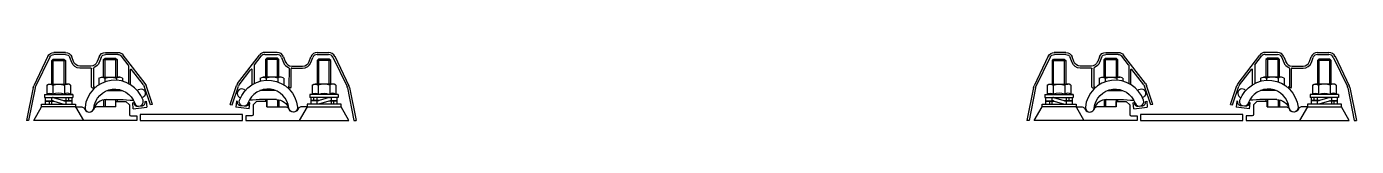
# Model space of a CAD drawing. Header units: metres. Extents: x -1 to 17, y -1 to 366.
# Drawn here: x -0.242 to 1.712, y 40 to 40.1 of the extents above; entities that cross this region are included whole.
import ezdxf

# ---------------------------------------------------------------- set-up
doc = ezdxf.new("R2010")
doc.units = ezdxf.units.M

# ---------------------------------------------------------------- blocks, each defined once
blk = doc.blocks.new('SSB_SSB-BEVESTIGING_DWARSLIGGER_GROEFRAIL_CONSTRUCTIEWERK_2-D')
for p, q in [((-0.185, 0.1001), (-0.2018, 0.1001)), ((-0.1261, 0.1001), (-0.108, 0.1001)), ((0.1261, 0.1001), (0.108, 0.1001)), ((0.185, 0.1001), (0.2018, 0.1001)), ((1.2849, 0.1001), (1.2681, 0.1001)), ((1.3438, 0.1001), (1.3619, 0.1001)), ((1.5961, 0.1001), (1.5779, 0.1001)), ((1.655, 0.1001), (1.6717, 0.1001)), ((-0.2108, 0.0944), (-0.2315, 0.0512)), ((-0.2081, 0.0931), (-0.2288, 0.0499)), ((-0.2048, 0.088), (-0.2028, 0.09)), ((-0.2048, 0.088), (-0.1848, 0.088)), ((-0.2048, 0.0536), (-0.2048, 0.088)), ((-0.2028, 0.0536), (-0.2028, 0.09)), ((-0.2028, 0.09), (-0.1871, 0.09)), ((-0.185, 0.0971), (-0.2018, 0.0971)), ((-0.1871, 0.09), (-0.1848, 0.088)), ((-0.1871, 0.09), (-0.1871, 0.0536)), ((-0.1848, 0.088), (-0.1848, 0.0536)), ((-0.1758, 0.0855), (-0.1785, 0.0925)), ((-0.173, 0.0866), (-0.1756, 0.0936)), ((-0.1475, 0.0801), (-0.1636, 0.0801)), ((-0.1355, 0.0936), (-0.1381, 0.0866)), ((-0.1327, 0.0925), (-0.1353, 0.0855)), ((-0.1288, 0.0896), (-0.1268, 0.0915)), ((-0.1288, 0.0896), (-0.1088, 0.0896)), ((-0.1288, 0.0637), (-0.1288, 0.0896)), ((-0.1268, 0.0637), (-0.1268, 0.0915)), ((-0.1268, 0.0915), (-0.1112, 0.0915)), ((-0.108, 0.0971), (-0.1261, 0.0971)), ((-0.1112, 0.0915), (-0.1088, 0.0896)), ((-0.1112, 0.0915), (-0.1112, 0.0637)), ((-0.1088, 0.0896), (-0.1088, 0.0637)), ((-0.0928, 0.0817), (-0.1024, 0.0944)), ((-0.068, 0.0544), (-0.1001, 0.0962)), ((-0.0925, 0.0811), (-0.0925, 0.0546)), ((0.068, 0.0544), (0.1001, 0.0962)), ((0.0925, 0.0811), (0.0925, 0.0546)), ((0.0928, 0.0817), (0.1024, 0.0944)), ((0.108, 0.0971), (0.1261, 0.0971)), ((0.1112, 0.0915), (0.1088, 0.0896)), ((0.1288, 0.0896), (0.1088, 0.0896)), ((0.1088, 0.0896), (0.1088, 0.0637)), ((0.1112, 0.0915), (0.1112, 0.0637)), ((0.1268, 0.0915), (0.1112, 0.0915)), ((0.1288, 0.0896), (0.1268, 0.0915)), ((0.1268, 0.0637), (0.1268, 0.0915)), ((0.1288, 0.0637), (0.1288, 0.0896)), ((0.1327, 0.0925), (0.1353, 0.0855)), ((0.1355, 0.0936), (0.1381, 0.0866)), ((0.1475, 0.0801), (0.1636, 0.0801)), ((0.173, 0.0866), (0.1756, 0.0936)), ((0.1758, 0.0855), (0.1785, 0.0925)), ((0.1871, 0.09), (0.1848, 0.088)), ((0.2048, 0.088), (0.1848, 0.088)), ((0.1848, 0.088), (0.1848, 0.0536)), ((0.185, 0.0971), (0.2018, 0.0971)), ((0.1871, 0.09), (0.1871, 0.0536)), ((0.2028, 0.09), (0.1871, 0.09)), ((0.2048, 0.088), (0.2028, 0.09)), ((0.2028, 0.0536), (0.2028, 0.09)), ((0.2048, 0.0536), (0.2048, 0.088)), ((0.2081, 0.0931), (0.2288, 0.0499)), ((0.2108, 0.0944), (0.2315, 0.0512)), ((1.2591, 0.0944), (1.2384, 0.0512)), ((1.2618, 0.0931), (1.2411, 0.0499)), ((1.2652, 0.088), (1.2671, 0.09)), ((1.2652, 0.088), (1.2852, 0.088)), ((1.2652, 0.0536), (1.2652, 0.088)), ((1.2671, 0.0536), (1.2671, 0.09)), ((1.2671, 0.09), (1.2828, 0.09)), ((1.2849, 0.0971), (1.2682, 0.0971)), ((1.2828, 0.09), (1.2852, 0.088)), ((1.2828, 0.09), (1.2828, 0.0536)), ((1.2852, 0.088), (1.2852, 0.0536)), ((1.2941, 0.0855), (1.2915, 0.0925)), ((1.2969, 0.0866), (1.2943, 0.0936)), ((1.3225, 0.0801), (1.3063, 0.0801)), ((1.3344, 0.0936), (1.3318, 0.0866)), ((1.3373, 0.0925), (1.3346, 0.0855)), ((1.3411, 0.0896), (1.3431, 0.0915)), ((1.3411, 0.0896), (1.3611, 0.0896)), ((1.3411, 0.0637), (1.3411, 0.0896)), ((1.3431, 0.0637), (1.3431, 0.0915)), ((1.3431, 0.0915), (1.3588, 0.0915)), ((1.3619, 0.0971), (1.3438, 0.0971)), ((1.3588, 0.0915), (1.3611, 0.0896)), ((1.3588, 0.0915), (1.3588, 0.0637)), ((1.3611, 0.0896), (1.3611, 0.0637)), ((1.3772, 0.0817), (1.3675, 0.0944)), ((1.4019, 0.0544), (1.3699, 0.0962)), ((1.3774, 0.0811), (1.3774, 0.0546)), ((1.538, 0.0544), (1.57, 0.0962)), ((1.5625, 0.0811), (1.5625, 0.0546)), ((1.5627, 0.0817), (1.5724, 0.0944)), ((1.5779, 0.0971), (1.5961, 0.0971)), ((1.5811, 0.0915), (1.5788, 0.0896)), ((1.5988, 0.0896), (1.5788, 0.0896)), ((1.5788, 0.0896), (1.5788, 0.0637)), ((1.5811, 0.0915), (1.5811, 0.0637)), ((1.5968, 0.0915), (1.5811, 0.0915)), ((1.5988, 0.0896), (1.5968, 0.0915)), ((1.5968, 0.0637), (1.5968, 0.0915)), ((1.5988, 0.0637), (1.5988, 0.0896)), ((1.6026, 0.0925), (1.6053, 0.0855)), ((1.6054, 0.0936), (1.6081, 0.0866)), ((1.6174, 0.0801), (1.6336, 0.0801)), ((1.6429, 0.0866), (1.6456, 0.0936)), ((1.6458, 0.0855), (1.6484, 0.0925)), ((1.657, 0.09), (1.6547, 0.088)), ((1.6747, 0.088), (1.6547, 0.088)), ((1.6547, 0.088), (1.6547, 0.0536)), ((1.655, 0.0971), (1.6717, 0.0971)), ((1.657, 0.09), (1.657, 0.0536)), ((1.6727, 0.09), (1.657, 0.09)), ((1.6747, 0.088), (1.6727, 0.09)), ((1.6727, 0.0536), (1.6727, 0.09)), ((1.6747, 0.0536), (1.6747, 0.088)), ((1.678, 0.0931), (1.6988, 0.0499)), ((1.6807, 0.0944), (1.7015, 0.0512)), ((-0.1476, 0.0771), (-0.1636, 0.0771)), ((-0.1465, 0.0489), (-0.1466, 0.0761)), ((-0.1436, 0.077), (-0.1435, 0.0494)), ((-0.1359, 0.0622), (-0.1336, 0.0634)), ((-0.1359, 0.0622), (-0.1359, 0.0525)), ((-0.1316, 0.0637), (-0.1056, 0.0637)), ((-0.1273, 0.0622), (-0.1273, 0.0567)), ((-0.11, 0.0622), (-0.11, 0.0592)), ((-0.1013, 0.0622), (-0.1036, 0.0634)), ((-0.1013, 0.0622), (-0.1013, 0.0579)), ((-0.0895, 0.0529), (-0.0895, 0.0746)), ((-0.0704, 0.0526), (-0.0877, 0.0752)), ((0.0704, 0.0526), (0.0877, 0.0752)), ((0.0895, 0.0529), (0.0895, 0.0746)), ((0.1013, 0.0622), (0.1036, 0.0634)), ((0.1013, 0.0622), (0.1013, 0.0579)), ((0.1316, 0.0637), (0.1056, 0.0637)), ((0.11, 0.0622), (0.11, 0.0592)), ((0.1273, 0.0622), (0.1273, 0.0567)), ((0.1359, 0.0622), (0.1336, 0.0634)), ((0.1359, 0.0622), (0.1359, 0.0525)), ((0.1436, 0.077), (0.1435, 0.0494)), ((0.1465, 0.0489), (0.1466, 0.0761)), ((0.1476, 0.0771), (0.1636, 0.0771)), ((1.3224, 0.0771), (1.3063, 0.0771)), ((1.3234, 0.0489), (1.3234, 0.0761)), ((1.3264, 0.077), (1.3264, 0.0494)), ((1.334, 0.0622), (1.3363, 0.0634)), ((1.334, 0.0622), (1.334, 0.0525)), ((1.3383, 0.0637), (1.3643, 0.0637)), ((1.3427, 0.0622), (1.3427, 0.0567)), ((1.36, 0.0622), (1.36, 0.0592)), ((1.3686, 0.0622), (1.3663, 0.0634)), ((1.3686, 0.0622), (1.3686, 0.0579)), ((1.3804, 0.0529), (1.3804, 0.0746)), ((1.3995, 0.0526), (1.3822, 0.0752)), ((1.5404, 0.0526), (1.5577, 0.0752)), ((1.5595, 0.0529), (1.5595, 0.0746)), ((1.5712, 0.0622), (1.5736, 0.0634)), ((1.5712, 0.0622), (1.5712, 0.0579)), ((1.6016, 0.0637), (1.5756, 0.0637)), ((1.5799, 0.0622), (1.5799, 0.0592)), ((1.5972, 0.0622), (1.5972, 0.0567)), ((1.6059, 0.0622), (1.6036, 0.0634)), ((1.6059, 0.0622), (1.6059, 0.0525)), ((1.6135, 0.077), (1.6135, 0.0494)), ((1.6165, 0.0489), (1.6165, 0.0761)), ((1.6175, 0.0771), (1.6336, 0.0771)), ((-0.2323, 0.0488), (-0.242, 0)), ((-0.2294, 0.0482), (-0.239, 0)), ((-0.2123, 0.0521), (-0.21, 0.0533)), ((-0.2123, 0.0521), (-0.2123, 0.039)), ((-0.2079, 0.0536), (-0.182, 0.0536)), ((-0.2036, 0.0521), (-0.2036, 0.039)), ((-0.1863, 0.0521), (-0.1863, 0.039)), ((-0.1776, 0.0521), (-0.18, 0.0533)), ((-0.1776, 0.0521), (-0.1776, 0.039)), ((-0.1455, 0.0479), (-0.1428, 0.0479)), ((-0.1435, 0.0494), (-0.1428, 0.0494)), ((-0.1239, 0.0441), (-0.1009, 0.0441)), ((-0.0601, 0.0231), (-0.0693, 0.0506)), ((-0.057, 0.0234), (-0.0665, 0.0515)), ((0.057, 0.0234), (0.0665, 0.0515)), ((0.0601, 0.0231), (0.0693, 0.0506)), ((0.1239, 0.0441), (0.1009, 0.0441)), ((0.1435, 0.0494), (0.1428, 0.0494)), ((0.1455, 0.0479), (0.1428, 0.0479)), ((0.1776, 0.0521), (0.18, 0.0533)), ((0.1776, 0.0521), (0.1776, 0.039)), ((0.2079, 0.0536), (0.182, 0.0536)), ((0.1863, 0.0521), (0.1863, 0.039)), ((0.2036, 0.0521), (0.2036, 0.039)), ((0.2123, 0.0521), (0.21, 0.0533)), ((0.2123, 0.0521), (0.2123, 0.039)), ((0.2294, 0.0482), (0.239, 0)), ((0.2323, 0.0488), (0.242, 0)), ((1.2376, 0.0488), (1.2279, 0)), ((1.2406, 0.0482), (1.231, 0)), ((1.2577, 0.0521), (1.26, 0.0533)), ((1.2577, 0.0521), (1.2577, 0.039)), ((1.262, 0.0536), (1.288, 0.0536)), ((1.2663, 0.0521), (1.2663, 0.039)), ((1.2836, 0.0521), (1.2836, 0.039)), ((1.2923, 0.0521), (1.29, 0.0533)), ((1.2923, 0.0521), (1.2923, 0.039)), ((1.3244, 0.0479), (1.3272, 0.0479)), ((1.3264, 0.0494), (1.3272, 0.0494)), ((1.346, 0.0441), (1.369, 0.0441)), ((1.4099, 0.0231), (1.4006, 0.0506)), ((1.4129, 0.0234), (1.4035, 0.0515)), ((1.5269, 0.0234), (1.5364, 0.0515)), ((1.53, 0.0231), (1.5393, 0.0506)), ((1.5939, 0.0441), (1.5709, 0.0441)), ((1.6135, 0.0494), (1.6127, 0.0494)), ((1.6155, 0.0479), (1.6127, 0.0479)), ((1.6476, 0.0521), (1.6499, 0.0533)), ((1.6476, 0.0521), (1.6476, 0.039)), ((1.6779, 0.0536), (1.6519, 0.0536)), ((1.6562, 0.0521), (1.6562, 0.039)), ((1.6736, 0.0521), (1.6736, 0.039)), ((1.6822, 0.0521), (1.6799, 0.0533)), ((1.6822, 0.0521), (1.6822, 0.039)), ((1.6993, 0.0482), (1.7089, 0)), ((1.7023, 0.0488), (1.712, 0)), ((-0.2315, 0), (-0.22, 0.02)), ((-0.22, 0.02), (-0.22, 0.024)), ((-0.22, 0.024), (-0.17, 0.024)), ((-0.17, 0.02), (-0.22, 0.02)), ((-0.2158, 0.0382), (-0.2123, 0.039)), ((-0.2158, 0.0382), (-0.1741, 0.0382)), ((-0.2158, 0.0382), (-0.2158, 0.034)), ((-0.2158, 0.034), (-0.1741, 0.034)), ((-0.2144, 0.029), (-0.2144, 0.034)), ((-0.2144, 0.029), (-0.204, 0.029)), ((-0.2144, 0.024), (-0.2144, 0.0286)), ((-0.2144, 0.0286), (-0.2091, 0.0286)), ((-0.2091, 0.0286), (-0.2091, 0.024)), ((-0.2091, 0.0286), (-0.202, 0.0286)), ((-0.2054, 0.034), (-0.2054, 0.029)), ((-0.2054, 0.0286), (-0.2054, 0.024)), ((-0.2028, 0.0338), (-0.1879, 0.0294)), ((-0.2028, 0.0288), (-0.202, 0.0286)), ((-0.202, 0.0286), (-0.1871, 0.0242)), ((-0.1879, 0.0294), (-0.18, 0.0294)), ((-0.1879, 0.0294), (-0.1871, 0.0292)), ((-0.1859, 0.029), (-0.1755, 0.029)), ((-0.1845, 0.034), (-0.1845, 0.0294)), ((-0.1845, 0.029), (-0.1845, 0.024)), ((-0.18, 0.0294), (-0.18, 0.034)), ((-0.18, 0.0294), (-0.1755, 0.0294)), ((-0.1741, 0.0382), (-0.1776, 0.039)), ((-0.1755, 0.034), (-0.1755, 0.0294)), ((-0.1755, 0.029), (-0.1755, 0.024)), ((-0.1741, 0.0382), (-0.1741, 0.034)), ((-0.17, 0.024), (-0.17, 0.02)), ((-0.17, 0.02), (-0.1585, 0)), ((-0.1691, 0.02), (-0.1608, 0.02)), ((-0.111, 0.02), (-0.1394, 0.02)), ((-0.1288, 0.0306), (-0.1288, 0.02)), ((-0.1268, 0.0309), (-0.1268, 0.02)), ((-0.1112, 0.031), (-0.1112, 0.02)), ((-0.111, 0.02), (-0.111, 0.028)), ((-0.111, 0.028), (-0.096, 0.028)), ((-0.1088, 0.031), (-0.1088, 0.028)), ((-0.096, 0.028), (-0.091, 0.023)), ((-0.091, 0.023), (-0.091, 0.009)), ((-0.0861, 0.0262), (-0.0846, 0.0264)), ((-0.0852, 0.0175), (-0.0861, 0.0262)), ((-0.078, 0.021), (-0.073, 0.0216)), ((-0.0677, 0.0281), (-0.0662, 0.0283)), ((-0.0662, 0.0283), (-0.0653, 0.0195)), ((-0.057, 0.0234), (-0.0601, 0.0231)), ((0.057, 0.0234), (0.0601, 0.0231)), ((0.0662, 0.0283), (0.0653, 0.0195)), ((0.0677, 0.0281), (0.0662, 0.0283)), ((0.078, 0.021), (0.073, 0.0216)), ((0.0861, 0.0262), (0.0846, 0.0264)), ((0.0852, 0.0175), (0.0861, 0.0262)), ((0.096, 0.028), (0.091, 0.023)), ((0.091, 0.023), (0.091, 0.009)), ((0.111, 0.028), (0.096, 0.028)), ((0.1088, 0.031), (0.1088, 0.028)), ((0.111, 0.02), (0.111, 0.028)), ((0.111, 0.02), (0.1394, 0.02)), ((0.1112, 0.031), (0.1112, 0.02)), ((0.1268, 0.0309), (0.1268, 0.02)), ((0.1288, 0.0306), (0.1288, 0.02)), ((0.17, 0.02), (0.1585, 0)), ((0.1691, 0.02), (0.1608, 0.02)), ((0.22, 0.024), (0.17, 0.024)), ((0.17, 0.024), (0.17, 0.02)), ((0.17, 0.02), (0.22, 0.02)), ((0.1741, 0.0382), (0.1776, 0.039)), ((0.2158, 0.0382), (0.1741, 0.0382)), ((0.1741, 0.0382), (0.1741, 0.034)), ((0.2158, 0.034), (0.1741, 0.034)), ((0.1755, 0.034), (0.1755, 0.0294)), ((0.18, 0.0294), (0.1755, 0.0294)), ((0.1859, 0.029), (0.1755, 0.029)), ((0.1755, 0.029), (0.1755, 0.024)), ((0.18, 0.0294), (0.18, 0.034)), ((0.1879, 0.0294), (0.18, 0.0294)), ((0.1845, 0.034), (0.1845, 0.0294)), ((0.1845, 0.029), (0.1845, 0.024)), ((0.1879, 0.0294), (0.1871, 0.0292)), ((0.202, 0.0286), (0.1871, 0.0242)), ((0.2028, 0.0338), (0.1879, 0.0294)), ((0.2028, 0.0288), (0.202, 0.0286)), ((0.2091, 0.0286), (0.202, 0.0286)), ((0.2144, 0.029), (0.204, 0.029)), ((0.2054, 0.034), (0.2054, 0.029)), ((0.2054, 0.0286), (0.2054, 0.024)), ((0.2144, 0.0286), (0.2091, 0.0286)), ((0.2091, 0.0286), (0.2091, 0.024)), ((0.2158, 0.0382), (0.2123, 0.039)), ((0.2144, 0.029), (0.2144, 0.034)), ((0.2144, 0.024), (0.2144, 0.0286)), ((0.2158, 0.0382), (0.2158, 0.034)), ((0.22, 0.02), (0.22, 0.024)), ((0.2315, 0), (0.22, 0.02)), ((1.2385, 0), (1.25, 0.02)), ((1.25, 0.02), (1.25, 0.024)), ((1.25, 0.024), (1.3, 0.024)), ((1.3, 0.02), (1.25, 0.02)), ((1.2542, 0.0382), (1.2577, 0.039)), ((1.2542, 0.0382), (1.2958, 0.0382)), ((1.2542, 0.0382), (1.2542, 0.034)), ((1.2542, 0.034), (1.2958, 0.034)), ((1.2556, 0.029), (1.2556, 0.034)), ((1.2556, 0.029), (1.2659, 0.029)), ((1.2556, 0.024), (1.2556, 0.0286)), ((1.2556, 0.0286), (1.2609, 0.0286)), ((1.2609, 0.0286), (1.2609, 0.024)), ((1.2609, 0.0286), (1.2679, 0.0286)), ((1.2646, 0.034), (1.2646, 0.029)), ((1.2646, 0.0286), (1.2646, 0.024)), ((1.2671, 0.0338), (1.282, 0.0294)), ((1.2671, 0.0288), (1.2679, 0.0286)), ((1.2679, 0.0286), (1.2829, 0.0242)), ((1.282, 0.0294), (1.29, 0.0294)), ((1.282, 0.0294), (1.2829, 0.0292)), ((1.2841, 0.029), (1.2944, 0.029)), ((1.2854, 0.034), (1.2854, 0.0294)), ((1.2854, 0.029), (1.2854, 0.024)), ((1.29, 0.0294), (1.29, 0.034)), ((1.29, 0.0294), (1.2944, 0.0294)), ((1.2958, 0.0382), (1.2923, 0.039)), ((1.2944, 0.034), (1.2944, 0.0294)), ((1.2944, 0.029), (1.2944, 0.024)), ((1.2958, 0.0382), (1.2958, 0.034)), ((1.3, 0.024), (1.3, 0.02)), ((1.3, 0.02), (1.3115, 0)), ((1.3009, 0.02), (1.3092, 0.02)), ((1.3589, 0.02), (1.3305, 0.02)), ((1.3411, 0.0306), (1.3411, 0.02)), ((1.3431, 0.0309), (1.3431, 0.02)), ((1.3588, 0.031), (1.3588, 0.02)), ((1.3589, 0.02), (1.3589, 0.028)), ((1.3589, 0.028), (1.3739, 0.028)), ((1.3611, 0.031), (1.3611, 0.028)), ((1.3739, 0.028), (1.3789, 0.023)), ((1.3789, 0.023), (1.3789, 0.009)), ((1.3839, 0.0262), (1.3854, 0.0264)), ((1.3848, 0.0175), (1.3839, 0.0262)), ((1.3919, 0.021), (1.3969, 0.0216)), ((1.4023, 0.0281), (1.4038, 0.0283)), ((1.4038, 0.0283), (1.4047, 0.0195)), ((1.4129, 0.0234), (1.4099, 0.0231)), ((1.5269, 0.0234), (1.53, 0.0231)), ((1.5361, 0.0283), (1.5352, 0.0195)), ((1.5376, 0.0281), (1.5361, 0.0283)), ((1.5479, 0.021), (1.543, 0.0216)), ((1.556, 0.0262), (1.5545, 0.0264)), ((1.5551, 0.0175), (1.556, 0.0262)), ((1.5659, 0.028), (1.5609, 0.023)), ((1.5609, 0.023), (1.5609, 0.009)), ((1.5809, 0.028), (1.5659, 0.028)), ((1.5788, 0.031), (1.5788, 0.028)), ((1.5809, 0.02), (1.5809, 0.028)), ((1.5809, 0.02), (1.6093, 0.02)), ((1.5811, 0.031), (1.5811, 0.02)), ((1.5968, 0.0309), (1.5968, 0.02)), ((1.5988, 0.0306), (1.5988, 0.02)), ((1.6399, 0.02), (1.6284, 0)), ((1.639, 0.02), (1.6307, 0.02)), ((1.6899, 0.024), (1.6399, 0.024)), ((1.6399, 0.024), (1.6399, 0.02)), ((1.6399, 0.02), (1.6899, 0.02)), ((1.6441, 0.0382), (1.6476, 0.039)), ((1.6857, 0.0382), (1.6441, 0.0382)), ((1.6441, 0.0382), (1.6441, 0.034)), ((1.6857, 0.034), (1.6441, 0.034)), ((1.6455, 0.034), (1.6455, 0.0294)), ((1.6499, 0.0294), (1.6455, 0.0294)), ((1.6558, 0.029), (1.6455, 0.029)), ((1.6455, 0.029), (1.6455, 0.024)), ((1.6499, 0.0294), (1.6499, 0.034)), ((1.6578, 0.0294), (1.6499, 0.0294)), ((1.6545, 0.034), (1.6545, 0.0294)), ((1.6545, 0.029), (1.6545, 0.024)), ((1.6578, 0.0294), (1.657, 0.0292)), ((1.672, 0.0286), (1.657, 0.0242)), ((1.6728, 0.0338), (1.6578, 0.0294)), ((1.6728, 0.0288), (1.672, 0.0286)), ((1.679, 0.0286), (1.672, 0.0286)), ((1.6843, 0.029), (1.674, 0.029)), ((1.6753, 0.034), (1.6753, 0.029)), ((1.6753, 0.0286), (1.6753, 0.024)), ((1.6843, 0.0286), (1.679, 0.0286)), ((1.679, 0.0286), (1.679, 0.024)), ((1.6857, 0.0382), (1.6822, 0.039)), ((1.6843, 0.029), (1.6843, 0.034)), ((1.6843, 0.024), (1.6843, 0.0286)), ((1.6857, 0.0382), (1.6857, 0.034)), ((1.6899, 0.02), (1.6899, 0.024)), ((1.7014, 0), (1.6899, 0.02)), ((-0.239, 0), (-0.242, 0)), ((-0.1585, 0), (-0.2315, 0)), ((-0.1585, 0), (-0.2315, 0)), ((-0.08, 0), (-0.1585, 0)), ((-0.1573, 0.018), (-0.1562, 0.016)), ((-0.1429, 0.018), (-0.144, 0.016)), ((-0.089, 0.007), (-0.08, 0.007)), ((-0.0852, 0.0175), (-0.0653, 0.0195)), ((-0.08, 0.007), (-0.08, 0)), ((0.0852, 0.0175), (0.0653, 0.0195)), ((0.089, 0.007), (0.08, 0.007)), ((0.08, 0.007), (0.08, 0)), ((0.08, 0), (0.1585, 0)), ((0.1429, 0.018), (0.144, 0.016)), ((0.1573, 0.018), (0.1562, 0.016)), ((0.1585, 0), (0.2315, 0)), ((0.1585, 0), (0.2315, 0)), ((0.239, 0), (0.242, 0)), ((1.231, 0), (1.2279, 0)), ((1.3115, 0), (1.2385, 0)), ((1.3115, 0), (1.2385, 0)), ((1.3899, 0), (1.3115, 0)), ((1.3126, 0.018), (1.3138, 0.016)), ((1.3271, 0.018), (1.3259, 0.016)), ((1.3809, 0.007), (1.3899, 0.007)), ((1.3848, 0.0175), (1.4047, 0.0195)), ((1.3899, 0.007), (1.3899, 0)), ((1.5551, 0.0175), (1.5352, 0.0195)), ((1.5589, 0.007), (1.5499, 0.007)), ((1.5499, 0.007), (1.5499, 0)), ((1.5499, 0), (1.6284, 0)), ((1.6128, 0.018), (1.614, 0.016)), ((1.6272, 0.018), (1.6261, 0.016)), ((1.6284, 0), (1.7014, 0)), ((1.6284, 0), (1.7014, 0)), ((1.7089, 0), (1.712, 0))]:
    blk.add_line(p, q)
at = {"flags": 128}
for points in [[(-0.1562, 0.0196, 0.999984), (-0.1433, 0.0183, -0.80348), (-0.0832, 0.0255, 1), (-0.0709, 0.0298, 0.803478), (-0.1562, 0.0196)], [(0.1562, 0.0196, -0.999984), (0.1433, 0.0183, 0.80348), (0.0832, 0.0255, -1), (0.0709, 0.0298, -0.803478), (0.1562, 0.0196)], [(1.3137, 0.0196, 0.999984), (1.3267, 0.0183, -0.80348), (1.3868, 0.0255, 1), (1.3991, 0.0298, 0.803478), (1.3137, 0.0196)], [(1.6262, 0.0196, -0.999984), (1.6132, 0.0183, 0.80348), (1.5531, 0.0255, -1), (1.5408, 0.0298, -0.803478), (1.6262, 0.0196)]]:
    blk.add_lwpolyline(points, format="xyb", dxfattribs=at)
for points in [[(-0.075, 0), (0.075, 0), (0.075, 0.009), (-0.075, 0.009)], [(1.3949, 0), (1.5449, 0), (1.5449, 0.009), (1.3949, 0.009)]]:
    blk.add_lwpolyline(points, close=True, dxfattribs=at)
at = {"extrusion": (0, 0, -1)}
for centre, radius, start, end in [((0.2018, 0.09), 0.01, 25.6067, 89.9657), ((0.185, 0.0901), 0.01, 89.9657, 159.4097), ((0.1261, 0.0901), 0.01, 20.5217, 89.9657), ((0.108, 0.0901), 0.01, 89.9657, 142.5151), ((-1.2682, 0.09), 0.01, 25.6067, 89.9657), ((-1.2849, 0.0901), 0.01, 89.9657, 159.4097), ((-1.3438, 0.0901), 0.01, 20.5217, 89.9657), ((-1.362, 0.0901), 0.01, 89.9657, 142.5151), ((0.2018, 0.09), 0.007, 25.6067, 89.9657), ((0.185, 0.0901), 0.007, 89.9657, 159.4097), ((0.1636, 0.0901), 0.013, 269.9657, 339.4097), ((0.1636, 0.0901), 0.01, 269.9657, 339.4097), ((0.1475, 0.0901), 0.01, 200.5217, 269.9657), ((0.1475, 0.0901), 0.013, 200.5217, 249.3472), ((0.1261, 0.0901), 0.007, 20.5217, 89.9657), ((0.108, 0.0901), 0.007, 89.9657, 142.5151), ((0.0935, 0.0811), 0.001, 142.5151, 179.9657), ((-1.2682, 0.09), 0.007, 25.6067, 89.9657), ((-1.2849, 0.0901), 0.007, 89.9657, 159.4097), ((-1.3063, 0.0901), 0.013, 269.9657, 339.4097), ((-1.3063, 0.0901), 0.01, 269.9657, 339.4097), ((-1.3224, 0.0901), 0.01, 200.5217, 269.9657), ((-1.3224, 0.0901), 0.013, 200.5217, 249.3472), ((-1.3438, 0.0901), 0.007, 20.5217, 89.9657), ((-1.362, 0.0901), 0.007, 89.9657, 142.5151), ((-1.3764, 0.0811), 0.001, 142.5151, 179.9657), ((0.1476, 0.0761), 0.001, 89.9657, 179.9657), ((0.1426, 0.077), 0.001, 359.9657, 69.3472), ((0.1316, 0.0566), 0.00705, 73.4434, 127.88), ((0.1186, 0.0377), 0.026, 70.5282, 109.4718), ((0.0885, 0.0746), 0.001, 359.9657, 142.5151), ((-0.1056, 0.0566), 0.00705, 73.4434, 127.88), ((-1.3224, 0.0761), 0.001, 89.9657, 179.9657), ((-1.3274, 0.077), 0.001, 359.9657, 69.3472), ((-1.3383, 0.0566), 0.00705, 73.4434, 127.88), ((-1.3513, 0.0377), 0.026, 70.5282, 109.4718), ((-1.3814, 0.0746), 0.001, 359.9657, 142.5151), ((-1.5756, 0.0566), 0.00705, 73.4434, 127.88), ((0.2225, 0.0468), 0.01, 11.2756, 25.6067), ((0.2225, 0.0468), 0.007, 11.2756, 25.6067), ((0.2079, 0.0321), 0.00812, 57.7958, 122.2042), ((0.2079, 0.0465), 0.00705, 73.4434, 127.88), ((0.195, 0.0276), 0.026, 70.5282, 109.4718), ((0.1455, 0.0489), 0.001, 269.9657, 359.9657), ((0.1428, 0.0487), 0.00075, 89.9657, 269.9657), ((0.0741, 0.04), 0.0065, 39.3052, 255.0545), ((0.076, 0.0483), 0.007, 142.5151, 161.3567), ((0.076, 0.0483), 0.01, 142.5151, 161.3567), ((-0.182, 0.0321), 0.00812, 57.7958, 122.2042), ((-0.182, 0.0465), 0.00705, 73.4434, 127.88), ((-0.195, 0.0096), 0.0306, 73.5736, 106.4264), ((-1.2474, 0.0468), 0.01, 11.2756, 25.6067), ((-1.2474, 0.0468), 0.007, 11.2756, 25.6067), ((-1.262, 0.0321), 0.00812, 57.7958, 122.2042), ((-1.262, 0.0465), 0.00705, 73.4434, 127.88), ((-1.275, 0.0276), 0.026, 70.5282, 109.4718), ((-1.3244, 0.0489), 0.001, 269.9657, 359.9657), ((-1.3272, 0.0487), 0.00075, 89.9657, 269.9657), ((-1.3958, 0.04), 0.0065, 39.3052, 255.0545), ((-1.394, 0.0483), 0.007, 142.5151, 161.3567), ((-1.394, 0.0483), 0.01, 142.5151, 161.3567), ((-1.6519, 0.0321), 0.00812, 57.7958, 122.2042), ((-1.6519, 0.0465), 0.00705, 73.4434, 127.88), ((-1.6649, 0.0096), 0.0306, 73.5736, 106.4264), ((0.1691, 0.0195), 0.0005, 330.1024, 90), ((0.1608, 0.016), 0.004, 90, 150), ((0.1181, -0.4031), 0.4342, 89.0656, 94.3636), ((-0.0736, 0.0275), 0.006, 275.8771, 5.8771), ((-0.0786, 0.027), 0.006, 185.8771, 275.8771), ((-0.1248, 0.0115), 0.0195, 91.0191, 162.7626), ((-0.1859, 0.0332), 0.00417, 253.5489, 270), ((-0.1859, 0.0282), 0.00417, 253.5489, 270), ((-0.204, 0.0298), 0.00417, 73.549, 90), ((-0.204, 0.0248), 0.00417, 73.549, 90), ((-1.3009, 0.0195), 0.0005, 330.1024, 90), ((-1.3092, 0.016), 0.004, 90, 150), ((-1.3519, -0.4031), 0.4342, 89.0656, 94.3636), ((-1.5436, 0.0275), 0.006, 275.8771, 5.8771), ((-1.5486, 0.027), 0.006, 185.8771, 275.8771), ((-1.5947, 0.0115), 0.0195, 91.0191, 162.7626), ((-1.6558, 0.0332), 0.00417, 253.5489, 270), ((-1.6558, 0.0282), 0.00417, 253.5489, 270), ((-1.674, 0.0298), 0.00417, 73.549, 90), ((-1.674, 0.0248), 0.00417, 73.549, 90), ((-0.089, 0.009), 0.002, 180, 270), ((-0.1501, 0.0195), 0.007, 210, 330.0001), ((-1.5589, 0.009), 0.002, 180, 270), ((-1.62, 0.0195), 0.007, 210, 330.0001)]:
    blk.add_arc(centre, radius, start, end, dxfattribs=at)
for centre, radius, start, end in [((0.108, 0.0901), 0.01, 89.9657, 142.5151), ((0.1261, 0.0901), 0.01, 20.5217, 89.9657), ((0.185, 0.0901), 0.01, 89.9657, 159.4097), ((0.2018, 0.09), 0.01, 25.6067, 89.9657), ((1.5779, 0.0901), 0.01, 89.9657, 142.5151), ((1.5961, 0.0901), 0.01, 20.5217, 89.9657), ((1.6549, 0.0901), 0.01, 89.9657, 159.4097), ((1.6717, 0.09), 0.01, 25.6067, 89.9657), ((0.0935, 0.0811), 0.001, 142.5151, 179.9657), ((0.108, 0.0901), 0.007, 89.9657, 142.5151), ((0.1261, 0.0901), 0.007, 20.5217, 89.9657), ((0.1475, 0.0901), 0.013, 200.5217, 249.3472), ((0.1475, 0.0901), 0.01, 200.5217, 269.9657), ((0.1636, 0.0901), 0.01, 269.9657, 339.4097), ((0.1636, 0.0901), 0.013, 269.9657, 339.4097), ((0.185, 0.0901), 0.007, 89.9657, 159.4097), ((0.2018, 0.09), 0.007, 25.6067, 89.9657), ((1.5635, 0.0811), 0.001, 142.5151, 179.9657), ((1.5779, 0.0901), 0.007, 89.9657, 142.5151), ((1.5961, 0.0901), 0.007, 20.5217, 89.9657), ((1.6174, 0.0901), 0.013, 200.5217, 249.3472), ((1.6174, 0.0901), 0.01, 200.5217, 269.9657), ((1.6336, 0.0901), 0.01, 269.9657, 339.4097), ((1.6336, 0.0901), 0.013, 269.9657, 339.4097), ((1.6549, 0.0901), 0.007, 89.9657, 159.4097), ((1.6717, 0.09), 0.007, 25.6067, 89.9657), ((-0.1056, 0.0566), 0.00705, 73.4434, 127.88), ((0.0885, 0.0746), 0.001, 359.9657, 142.5151), ((0.1186, 0.0377), 0.026, 70.5282, 109.4718), ((0.1316, 0.0566), 0.00705, 73.4434, 127.88), ((0.1426, 0.077), 0.001, 359.9657, 69.3472), ((0.1476, 0.0761), 0.001, 89.9657, 179.9657), ((1.3643, 0.0566), 0.00705, 73.4434, 127.88), ((1.5585, 0.0746), 0.001, 359.9657, 142.5151), ((1.5886, 0.0377), 0.026, 70.5282, 109.4718), ((1.6016, 0.0566), 0.00705, 73.4434, 127.88), ((1.6125, 0.077), 0.001, 359.9657, 69.3472), ((1.6175, 0.0761), 0.001, 89.9657, 179.9657), ((-0.195, 0.0096), 0.0306, 73.5736, 106.4264), ((-0.182, 0.0465), 0.00705, 73.4434, 127.88), ((-0.182, 0.0321), 0.00812, 57.7958, 122.2042), ((0.076, 0.0483), 0.01, 142.5151, 161.3567), ((0.0741, 0.04), 0.0065, 39.3052, 255.0545), ((0.076, 0.0483), 0.007, 142.5151, 161.3567), ((0.1428, 0.0487), 0.00075, 89.9657, 269.9657), ((0.1455, 0.0489), 0.001, 269.9657, 359.9657), ((0.195, 0.0276), 0.026, 70.5282, 109.4718), ((0.2079, 0.0465), 0.00705, 73.4434, 127.88), ((0.2079, 0.0321), 0.00812, 57.7958, 122.2042), ((0.2225, 0.0468), 0.007, 11.2756, 25.6067), ((0.2225, 0.0468), 0.01, 11.2756, 25.6067), ((1.275, 0.0096), 0.0306, 73.5736, 106.4264), ((1.288, 0.0465), 0.00705, 73.4434, 127.88), ((1.288, 0.0321), 0.00812, 57.7958, 122.2042), ((1.5459, 0.0483), 0.01, 142.5151, 161.3567), ((1.5441, 0.04), 0.0065, 39.3052, 255.0545), ((1.5459, 0.0483), 0.007, 142.5151, 161.3567), ((1.6127, 0.0487), 0.00075, 89.9657, 269.9657), ((1.6155, 0.0489), 0.001, 269.9657, 359.9657), ((1.6649, 0.0276), 0.026, 70.5282, 109.4718), ((1.6779, 0.0465), 0.00705, 73.4434, 127.88), ((1.6779, 0.0321), 0.00812, 57.7958, 122.2042), ((1.6924, 0.0468), 0.007, 11.2756, 25.6067), ((1.6924, 0.0468), 0.01, 11.2756, 25.6067), ((-0.204, 0.0298), 0.00417, 73.549, 90), ((-0.204, 0.0248), 0.00417, 73.549, 90), ((-0.1859, 0.0332), 0.00417, 253.5489, 270), ((-0.1859, 0.0282), 0.00417, 253.5489, 270), ((-0.1248, 0.0115), 0.0195, 91.0191, 162.7626), ((-0.0786, 0.027), 0.006, 185.8771, 275.8771), ((-0.0736, 0.0275), 0.006, 275.8771, 5.8771), ((0.1181, -0.4031), 0.4342, 89.0656, 94.3636), ((0.1608, 0.016), 0.004, 90, 150), ((0.1691, 0.0195), 0.0005, 330.1024, 90), ((1.2659, 0.0298), 0.00417, 73.549, 90), ((1.2659, 0.0248), 0.00417, 73.549, 90), ((1.2841, 0.0332), 0.00417, 253.5489, 270), ((1.2841, 0.0282), 0.00417, 253.5489, 270), ((1.3451, 0.0115), 0.0195, 91.0191, 162.7626), ((1.3913, 0.027), 0.006, 185.8771, 275.8771), ((1.3963, 0.0275), 0.006, 275.8771, 5.8771), ((1.588, -0.4031), 0.4342, 89.0656, 94.3636), ((1.6307, 0.016), 0.004, 90, 150), ((1.639, 0.0195), 0.0005, 330.1024, 90), ((-0.1501, 0.0195), 0.007, 210, 330.0001), ((-0.089, 0.009), 0.002, 180, 270), ((1.3199, 0.0195), 0.007, 210, 330.0001), ((1.3809, 0.009), 0.002, 180, 270)]:
    blk.add_arc(centre, radius, start, end)
for centre in [(-0.1394, 0.016), (1.3305, 0.016)]:
    blk.add_ellipse(centre, major_axis=(0, 0.004), ratio=0.999993, start_param=0, end_param=1.047198)
for centre in [(0.1394, 0.016), (1.6093, 0.016)]:
    blk.add_ellipse(centre, major_axis=(0, 0.004), ratio=0.999993, start_param=0, end_param=1.047198, dxfattribs=at)

msp = doc.modelspace()

# ---------------------------------------------------------------- block references
msp.add_blockref('SSB_SSB-BEVESTIGING_DWARSLIGGER_GROEFRAIL_CONSTRUCTIEWERK_2-D', (0, 40))

doc.saveas('drawing.dxf')
